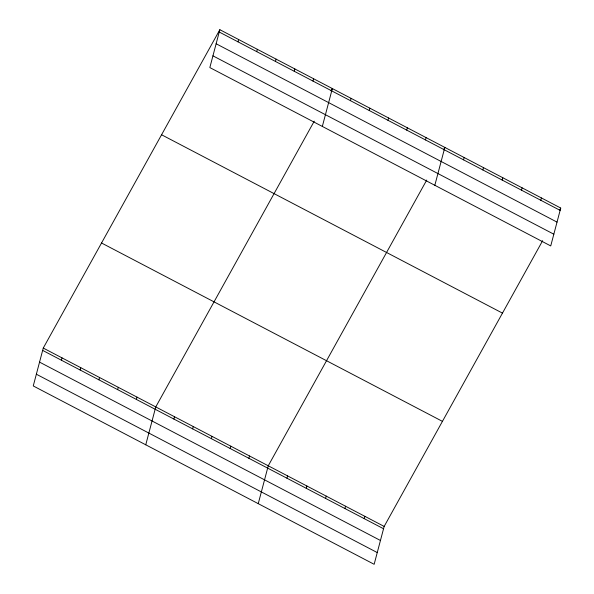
<?xml version="1.0" encoding="UTF-8"?>
<svg xmlns="http://www.w3.org/2000/svg" width="594" height="594" viewBox="0 0 594 594"><rect width="100%" height="100%" fill="white"/><g stroke="black" fill="none" stroke-linecap="round" stroke-linejoin="round"><path stroke-width="0.89" d="M219.847 29.7L209.838 67.575L550.735 245.931L560.743 208.056L219.847 29.7L43.265 348.069L33.257 385.944L374.153 564.3L384.162 526.425L542.641 240.689M61.405 360.202L62.014 357.878M80.153 370.01L80.762 367.686M98.901 379.818L99.517 377.494M117.649 389.634L118.265 387.303M136.397 399.443L137.014 397.111M237.979 41.832L238.595 39.508M145.753 444.802L155.762 406.927L314.241 121.191M256.727 51.648L257.343 49.317M173.893 419.06L174.51 416.736M275.482 61.457L276.091 59.125M192.649 428.868L193.258 426.544M294.23 71.265L294.839 68.941M211.397 438.676L212.006 436.352M312.979 81.074L313.595 78.75M230.145 448.492L230.762 446.161M322.334 126.433L332.343 88.558L331.014 90.949M248.893 458.301L249.51 455.969M350.475 100.69L351.091 98.366M258.249 503.66L268.258 465.785L426.737 180.049M369.223 110.506L369.839 108.175M286.961 478.215L287.578 475.891M387.971 120.315L388.587 117.983M306.274 488.32L306.89 485.996M406.727 130.123L407.336 127.799M325.594 498.425L326.21 496.101M425.475 139.932L426.084 137.608M344.914 508.538L345.53 506.207M434.83 185.291L444.839 147.416L443.51 149.807M364.226 518.644L364.842 516.32M463.543 159.845L464.152 157.521M482.855 169.958L483.471 167.627M502.175 180.064L502.791 177.74M521.495 190.169L522.104 187.845M540.807 200.275L541.424 197.951M559.414 210.447L560.743 208.056M219.231 32.024L560.127 210.38M216.134 43.756L557.024 222.111M212.942 55.843L553.831 234.199M161.575 134.764L502.472 313.12M101.537 243.005L442.433 421.361M43.265 348.069L384.162 526.425M42.649 350.393L383.546 528.749M39.553 362.125L380.45 540.481M36.36 374.213L377.257 552.569"/></g></svg>
